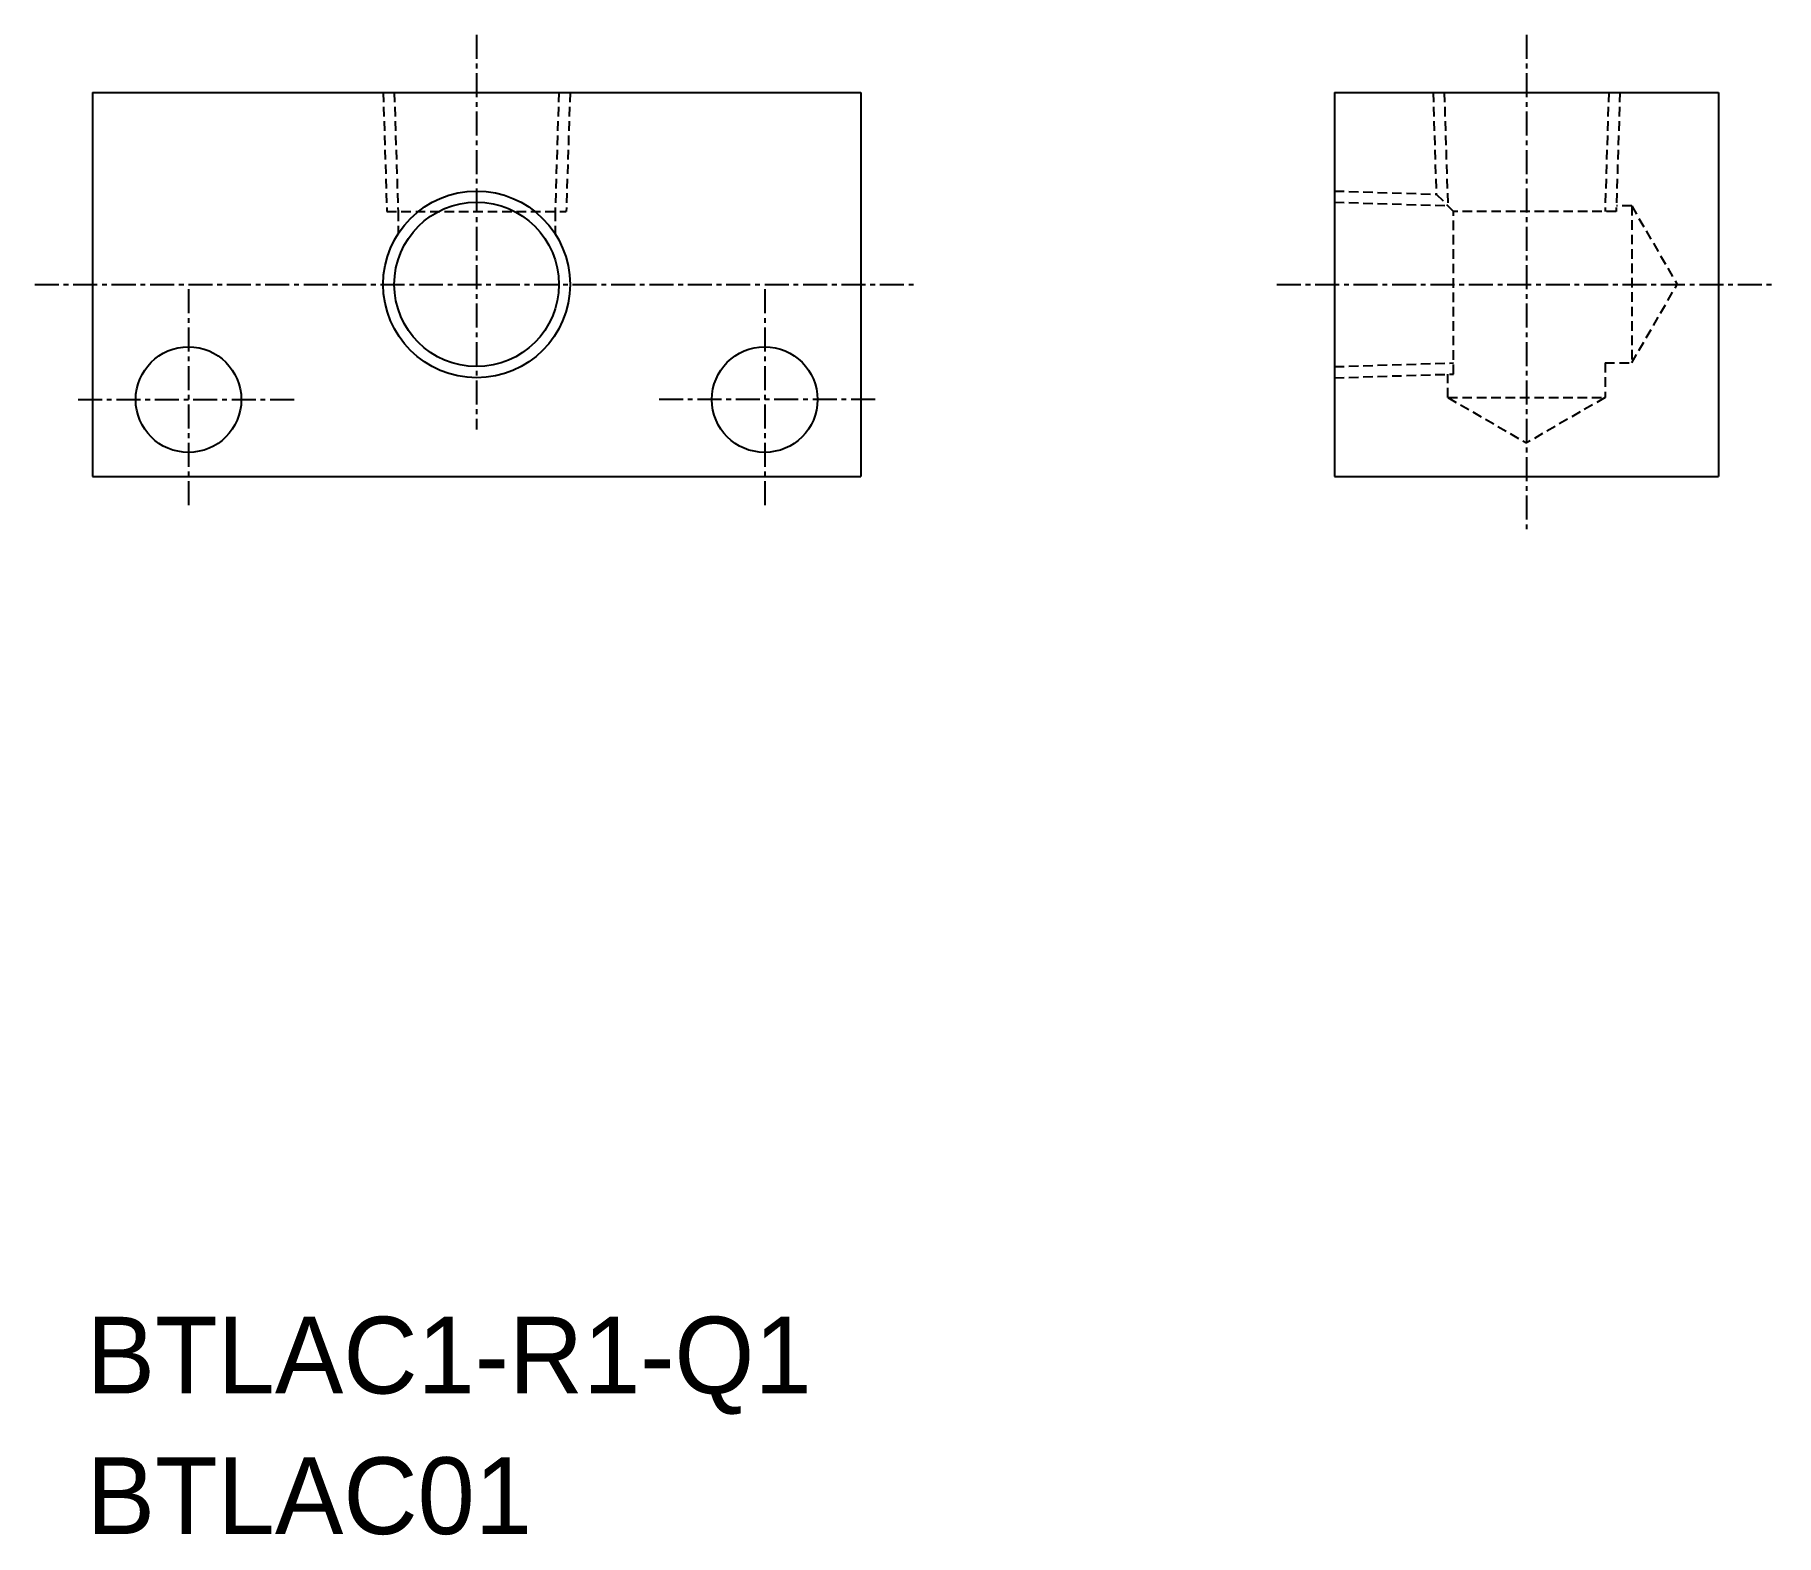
# Model space of a CAD drawing. Extents: x 5242.5 to 5333.2, y 20818.2 to 20896.4.
import ezdxf

# ---------------------------------------------------------------- set-up
doc = ezdxf.new("R2010")
doc.units = 0
doc.linetypes.add('CENTER', pattern=[2, 1.25, -0.25, 0.25, -0.25])
doc.linetypes.add('DASHED', pattern=[0.75, 0.5, -0.25])
doc.layers.get('0').update_dxf_attribs({"linetype": 'CONTINUOUS'})
doc.layers.add('CENTER', color=1, linetype='CENTER')

msp = doc.modelspace()

# ---------------------------------------------------------------- linework, layer by layer
at = {"color": 7, "linetype": 'CONTINUOUS'}
for p, q in [((5245.55, 20893.371), (5285.55, 20893.371)), ((5245.55, 20893.371), (5245.55, 20873.371)), ((5285.55, 20893.371), (5285.55, 20873.371)), ((5310.214, 20893.371), (5330.214, 20893.371)), ((5310.214, 20893.371), (5310.214, 20873.371)), ((5330.214, 20893.371), (5330.214, 20873.371)), ((5245.55, 20873.371), (5285.55, 20873.371)), ((5310.214, 20873.371), (5330.214, 20873.371))]:
    msp.add_line(p, q, dxfattribs=at)
at = {"color": 3, "linetype": 'DASHED'}
for p, q in [((5260.686, 20893.371), (5260.879, 20887.171)), ((5261.267, 20893.371), (5261.46, 20887.171)), ((5269.833, 20893.371), (5269.639, 20887.171)), ((5270.414, 20893.371), (5270.22, 20887.171)), ((5315.35, 20893.371), (5315.516, 20888.07)), ((5315.931, 20893.371), (5316.116, 20887.47)), ((5324.497, 20893.371), (5324.304, 20887.171)), ((5325.078, 20893.371), (5324.885, 20887.171)), ((5310.214, 20888.235), (5315.516, 20888.07)), ((5310.214, 20887.654), (5316.116, 20887.47)), ((5315.516, 20888.07), (5316.414, 20887.171)), ((5325.697, 20887.461), (5324.894, 20887.461)), ((5325.697, 20887.461), (5325.697, 20879.282)), ((5325.697, 20887.461), (5328.058, 20883.371)), ((5260.879, 20887.171), (5270.22, 20887.171)), ((5261.46, 20887.171), (5261.46, 20886.005)), ((5269.639, 20887.171), (5269.639, 20886.005)), ((5316.414, 20878.701), (5316.414, 20887.171)), ((5324.885, 20887.171), (5316.414, 20887.171)), ((5325.697, 20879.282), (5328.058, 20883.371)), ((5310.214, 20879.088), (5316.414, 20879.282)), ((5324.304, 20879.282), (5324.304, 20877.476)), ((5324.304, 20879.282), (5325.697, 20879.282)), ((5310.214, 20878.507), (5316.414, 20878.701)), ((5316.125, 20877.476), (5316.124, 20878.692)), ((5316.125, 20877.476), (5324.304, 20877.476)), ((5316.125, 20877.476), (5320.214, 20875.115)), ((5324.304, 20877.476), (5320.214, 20875.115))]:
    msp.add_line(p, q, dxfattribs=at)
at = {"color": 3, "linetype": 'CONTINUOUS'}
msp.add_circle((5265.55, 20883.371), 4.864, dxfattribs=at)
at = {"color": 7, "linetype": 'CONTINUOUS'}
for centre, radius in [((5265.55, 20883.371), 4.283), ((5250.55, 20877.371), 2.75), ((5280.55, 20877.371), 2.75)]:
    msp.add_circle(centre, radius, dxfattribs=at)
at = {"layer": 'CENTER', "color": 1, "linetype": 'CENTER'}
for p, q in [((5265.55, 20896.371), (5265.55, 20875.822)), ((5320.214, 20896.371), (5320.214, 20870.371)), ((5242.55, 20883.371), (5288.55, 20883.371)), ((5250.55, 20883.121), (5250.55, 20871.621)), ((5280.55, 20883.121), (5280.55, 20871.621)), ((5307.214, 20883.371), (5333.214, 20883.371)), ((5244.8, 20877.371), (5256.3, 20877.371)), ((5286.3, 20877.371), (5274.8, 20877.371))]:
    msp.add_line(p, q, dxfattribs=at)

# ---------------------------------------------------------------- texts
at = {"color": 7, "linetype": 'CONTINUOUS'}
for s, p in [('BTLAC1-R1-Q1', (5245.238, 20825.604)), ('BTLAC01', (5245.238, 20818.281))]:
    msp.add_text(s, height=4, dxfattribs=at).set_placement(p)

doc.saveas('drawing.dxf')
